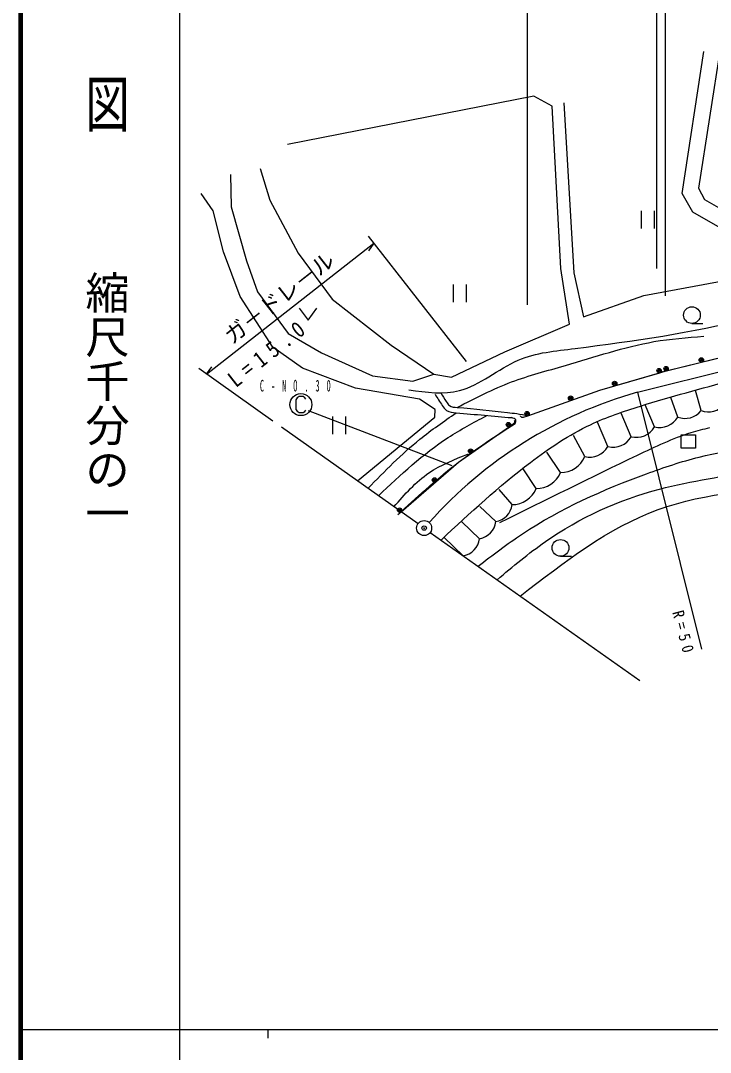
# Model space of a CAD drawing. Units: millimetres, scale not verified. Extents: x 40000 to 680000, y 20000 to 380000.
# Drawn here: x 40000 to 118138, y 202409 to 319343 of the extents above; entities that cross this region are included whole.
import ezdxf
from ezdxf.enums import TextEntityAlignment as Align

# ---------------------------------------------------------------- set-up
doc = ezdxf.new("R2010")
doc.units = ezdxf.units.MM
doc.header["$LTSCALE"] = 1000
doc.header["$PDMODE"] = 32
doc.header["$PDSIZE"] = 500
for name, color, linetype, lineweight in [('M-BGD', 7, 'Continuous', 25), ('M-TTL', 2, 'Continuous', 140), ('M-TTL-BAND', 7, 'Continuous', 25)]:
    doc.layers.add(name, color=color, linetype=linetype, lineweight=lineweight)
doc.layers.add('M-OTRS', color=6, linetype='Continuous')
doc.styles.add('@ＭＳ ゴシック', font='')
doc.styles.add('ＭＳ ゴシック', font='')
doc.styles.get('@ＭＳ ゴシック').set_extended_font_data('@MS Gothic')
doc.styles.get('ＭＳ ゴシック').set_extended_font_data('MS Gothic')

msp = doc.modelspace()

# ---------------------------------------------------------------- linework, layer by layer
at = {"layer": 'M-BGD'}
for p, q in [((97416, 287133), (97416, 328497)), ((112030, 328497), (112030, 291266)), ((113040, 288166), (113040, 328497)), ((110289, 297780), (110289, 295780)), ((111809, 295780), (111809, 297780)), ((79365, 294933), (90488, 280725)), ((61061, 279267), (80014, 294104)), ((80014, 294104), (79400, 293267)), ((88985, 289423), (88985, 287423)), ((90505, 287423), (90505, 289423)), ((116052, 285023), (117302, 285023)), ((113187, 279660), (125632, 282728)), ((109879, 277234), (125902, 281225)), ((68565, 273960), (60169, 279898)), ((61061, 279267), (61676, 280104)), ((112401, 279432), (112881, 279571)), ((112701, 279540), (113187, 279660)), ((105619, 277470), (112401, 279432)), ((97454, 274566), (105619, 277470)), ((109879, 277234), (117133, 248104)), ((117083, 275146), (116453, 277438)), ((114439, 274419), (113665, 276642)), ((72582, 275162), (88847, 268919)), ((109172, 272179), (108038, 274846)), ((111806, 273299), (110739, 275807)), ((75331, 274474), (75331, 272474)), ((76851, 272474), (76851, 274474)), ((95400, 273352), (95809, 273639)), ((96983, 274398), (97454, 274566)), ((106539, 271059), (105353, 273847)), ((85021, 262320), (69558, 273257)), ((89624, 269301), (95400, 273352)), ((103905, 269939), (102617, 272334)), ((101161, 268123), (99620, 270452)), ((83093, 263684), (89624, 269301)), ((98416, 266307), (96925, 268560)), ((95671, 264491), (94228, 266214)), ((93830, 262558), (92014, 264289)), ((82714, 263358), (83093, 263684)), ((91989, 260626), (89991, 262530)), ((86409, 261339), (110137, 244555)), ((90148, 258694), (87968, 260771)), ((101162, 258635), (102412, 258635))]:
    msp.add_line(p, q, dxfattribs=at)
for points in [[(119283, 316377), (116786, 300364), (117492, 299061), (126720, 293796), (128674, 293579), (141135, 297382), (150200, 304113), (154868, 309270), (146618, 312364), (128867, 316978)], [(101533, 310026), (102673, 290756), (103759, 285762), (110598, 288205), (124657, 290810), (125689, 292168), (116135, 297650), (114941, 299767), (117384, 315835)], [(63788, 301892), (63843, 298255), (65580, 292121), (66828, 288593), (70302, 283870), (74102, 281699), (79856, 279094), (84415, 278496), (86804, 279256), (88812, 278931), (94838, 281808), (102166, 284956), (101189, 291245), (100211, 309646), (98149, 310786), (70248, 305304)], [(67154, 302590), (68239, 299007), (71442, 292982), (75296, 287771), (81973, 282560), (86804, 279256)], [(78157, 267175), (86941, 274401), (86976, 275270), (85169, 276451), (77943, 277702), (71933, 279960), (68563, 282322), (64873, 288084), (62963, 293156), (61816, 297777), (60461, 299757)], [(97454, 274566), (105619, 277470), (113293, 279691), (125632, 282728), (132636, 284790), (139461, 287403), (154857, 293411)], [(71559, 286751), (72559, 285391), (73559, 286751)], [(112701, 279540), (112624, 279521), (112573, 279519), (112507, 279533), (112461, 279553), (112422, 279585), (112379, 279636), (112357, 279682), (112350, 279711)], [(113100, 279895), (113111, 279856), (113108, 279793), (113093, 279737), (113059, 279675), (113019, 279632), (112958, 279593), (112881, 279571)], [(72294, 276429), (72194, 276579), (71994, 276729), (71544, 276729), (71344, 276579), (71194, 276379), (71194, 275279), (71344, 275079), (71544, 274929), (71994, 274929), (72194, 275029), (72294, 275179)], [(95911, 274016), (95934, 273983), (95952, 273923), (95957, 273865), (95944, 273795), (95921, 273742), (95875, 273685), (95809, 273639)], [(96983, 274398), (96908, 274371), (96857, 274364), (96791, 274372), (96743, 274387), (96701, 274415), (96653, 274461), (96627, 274505), (96617, 274533)]]:
    msp.add_lwpolyline(points, dxfattribs=at)
msp.add_lwpolyline([(116472, 270885), (114825, 270885), (114825, 272415), (116472, 272415)], close=True, dxfattribs=at)
for centre, radius in [((116052, 285973), 950), ((117119, 280887), 250), ((117119, 280887), 150), ((117119, 280887), 50), ((112331, 279672), 250), ((112331, 279672), 150), ((112331, 279672), 50), ((113127, 279902), 250), ((113127, 279902), 150), ((113127, 279902), 50), ((107296, 278215), 250), ((107296, 278215), 150), ((107296, 278215), 50), ((71744, 275829), 1250), ((102309, 276558), 250), ((102309, 276558), 150), ((102309, 276558), 50), ((97371, 274801), 250), ((97371, 274801), 150), ((97371, 274801), 50), ((95256, 273557), 250), ((95256, 273557), 150), ((95256, 273557), 50), ((90980, 270558), 250), ((90980, 270558), 150), ((90980, 270558), 50), ((86890, 267280), 250), ((86890, 267280), 150), ((86890, 267280), 50), ((82930, 263874), 250), ((82930, 263874), 150), ((82930, 263874), 50), ((85715, 261829), 850), ((85715, 261829), 34), ((101162, 259585), 950)]:
    msp.add_circle(centre, radius, dxfattribs=at)
for centre, radius, start, end in [((123548, 229139), 50000, 105.866, 138.1969), ((115277, 276545), 2285, 248.49619, 322.23598), ((117920, 277272), 2285, 248.49619, 322.23598), ((112376, 275615), 2385, 256.16954, 329.90933), ((109742, 274495), 2385, 256.16954, 329.90933), ((107109, 273375), 2385, 256.16954, 329.90933), ((104475, 272255), 2385, 256.16954, 329.90933), ((101176, 271081), 2958, 269.6922, 337.29818), ((98432, 269265), 2958, 269.6922, 337.29818), ((95687, 267448), 2958, 269.6922, 337.29818), ((93463, 264752), 2224, 279.51236, 353.25216), ((91622, 262820), 2224, 279.51236, 353.25216), ((89780, 260887), 2224, 279.51236, 353.25216)]:
    msp.add_arc(centre, radius, start, end, dxfattribs=at)
for points, knots in [([(83995, 277484), (85961, 277218), (87926, 276953), (89710, 277411), (92051, 278013), (94078, 279863), (96376, 280854), (98391, 281723), (100614, 281931), (102823, 282173), (109466, 283086), (116072, 283908), (122455, 285616), (130539, 287607), (138223, 291071), (146117, 293967), (150221, 295359), (154357, 296517), (158701, 297630), (163348, 298916), (168276, 300247), (172620, 298875), (175052, 298049), (177286, 296319), (179799, 295652), (182193, 295016), (184840, 295346), (187246, 294773), (188910, 294377), (190459, 293549), (192008, 292722)], [0, 0, 0, 0, 1, 1, 1, 2, 2, 2, 3, 3, 3, 4, 4, 4, 5, 5, 5, 6, 6, 6, 7, 7, 7, 8, 8, 8, 9, 9, 9, 10, 10, 10, 10]), ([(87629, 260476), (90904, 263520), (94180, 266565), (97752, 269279), (99889, 270902), (102132, 272407), (104548, 273547), (106371, 274407), (108292, 275059), (110224, 275660), (113668, 276724), (117132, 277645), (120586, 278617), (126155, 280117), (131674, 281774), (137119, 283672), (141519, 285162), (145865, 286803), (150311, 288181), (153829, 289260), (157409, 290159), (161042, 290750), (164177, 291254), (167353, 291509), (170531, 291620), (173535, 291710), (176536, 291665), (179534, 291496), (181685, 291371), (183833, 291198), (185957, 290874), (188587, 290467), (191180, 289844), (193788, 289299), (196099, 288824), (198423, 288433), (200749, 288015), (203831, 287459), (206918, 286902), (210040, 286648), (213333, 286381), (216665, 286448), (219943, 286855), (223215, 287251), (226437, 287968), (229639, 288761), (232598, 289497), (235538, 290262), (238518, 290874), (240885, 291365), (243280, 291731), (245686, 291993), (247778, 292218), (249879, 292350), (251984, 292407), (255202, 292484), (258424, 292386), (261625, 292076), (264198, 291824), (266758, 291453), (269291, 290957), (273663, 290086), (277956, 288872), (282301, 287891), (284890, 287315), (287499, 286848), (290100, 286316), (291960, 285936), (293816, 285521), (295694, 285280), (297422, 285058), (299168, 284983), (300915, 284907)], [0, 0, 0, 0, 1, 1, 1, 2, 2, 2, 3, 3, 3, 4, 4, 4, 5, 5, 5, 6, 6, 6, 7, 7, 7, 8, 8, 8, 9, 9, 9, 10, 10, 10, 11, 11, 11, 12, 12, 12, 13, 13, 13, 14, 14, 14, 15, 15, 15, 16, 16, 16, 17, 17, 17, 18, 18, 18, 19, 19, 19, 20, 20, 20, 21, 21, 21, 22, 22, 22, 23, 23, 23, 24, 24, 24, 24]), ([(89472, 275502), (91488, 276549), (93504, 277596), (95615, 278391), (97596, 279137), (99661, 279661), (101709, 280253), (105052, 281219), (108350, 282366), (111753, 282961), (113614, 283275), (115502, 283433), (117394, 283567)], [0, 0, 0, 0, 1, 1, 1, 2, 2, 2, 3, 3, 3, 4, 4, 4, 4]), ([(87618, 277144), (87817, 276825), (88016, 276506), (88226, 276171), (88332, 276001), (88441, 275826), (88590, 275715), (88822, 275543), (89150, 275524), (89472, 275502), (91501, 275362), (93271, 275114), (95156, 274925), (95509, 274889), (95866, 274856), (96220, 274803), (96635, 274742), (97045, 274654), (97454, 274566)], [0, 0, 0, 0, 1, 1, 1, 2, 2, 2, 3, 3, 3, 4, 4, 4, 5, 5, 5, 6, 6, 6, 6]), ([(86949, 276992), (87212, 276567), (87474, 276143), (87770, 275715), (87912, 275509), (88062, 275302), (88256, 275168), (88554, 274961), (88955, 274928), (89350, 274894), (91553, 274708), (93582, 274528), (95612, 274347)], [0, 0, 0, 0, 1, 1, 1, 2, 2, 2, 3, 3, 3, 4, 4, 4, 4]), ([(79346, 266334), (81240, 268272), (83133, 270210), (85232, 271902), (86551, 272964), (87950, 273929), (89350, 274894)], [0, 0, 0, 0, 1, 1, 1, 2, 2, 2, 2]), ([(80526, 265499), (83052, 267864), (85579, 270228), (88451, 272093), (89836, 272993), (91302, 273776), (92768, 274560)], [0, 0, 0, 0, 1, 1, 1, 2, 2, 2, 2]), ([(83093, 263684), (85219, 265622), (87346, 267560), (89624, 269302), (91670, 270866), (93839, 272272), (96007, 273679)], [0, 0, 0, 0, 1, 1, 1, 2, 2, 2, 2]), ([(96007, 273679), (96073, 273838), (96139, 273996), (96098, 274104), (96047, 274239), (95830, 274293), (95612, 274347)], [0, 0, 0, 0, 1, 1, 1, 2, 2, 2, 2]), ([(91821, 257511), (93467, 258768), (95114, 260026), (96837, 261168), (101180, 264048), (106004, 266198), (110921, 267993), (112883, 268709), (114860, 269368), (116874, 269880), (120708, 270854), (124674, 271291), (128635, 271622), (133238, 272008), (137833, 272251), (142428, 272494)], [0, 0, 0, 0, 1, 1, 1, 2, 2, 2, 3, 3, 3, 4, 4, 4, 5, 5, 5, 5]), ([(94272, 262450), (99459, 265016), (104645, 267582), (109903, 270106), (111890, 271059), (113886, 272007), (115964, 272658), (116655, 272874), (117355, 273058), (118063, 273216)], [0, 0, 0, 0, 1, 1, 1, 2, 2, 2, 3, 3, 3, 3]), ([(82293, 264250), (83523, 265655), (84753, 267060), (86248, 268084), (87603, 269012), (89175, 269626), (90747, 270241)], [0, 0, 0, 0, 1, 1, 1, 2, 2, 2, 2]), ([(93985, 255980), (95764, 257473), (97543, 258967), (99451, 260297), (103346, 263015), (107777, 265054), (112373, 266250), (114194, 266724), (116041, 267066), (117890, 267412), (121554, 268097), (125225, 268797), (128925, 269154), (133398, 269586), (137913, 269515), (142428, 269444)], [0, 0, 0, 0, 1, 1, 1, 2, 2, 2, 3, 3, 3, 4, 4, 4, 5, 5, 5, 5]), ([(96605, 254127), (101590, 257995), (106575, 261864), (112228, 263927), (117671, 265914), (123734, 266227), (129796, 266541)], [0, 0, 0, 0, 1, 1, 1, 2, 2, 2, 2])]:
    msp.add_open_spline(points, degree=3, knots=knots, dxfattribs=at)
at = {"layer": 'M-OTRS'}
msp.add_point((85715, 261829), dxfattribs=at)
at = {"layer": 'M-TTL'}
msp.add_line((40000, 380000), (40000, 20000), dxfattribs=at)
at = {"layer": 'M-TTL-BAND'}
for p, q in [((58000, 370000), (58000, 20000)), ((40000, 205000), (579000, 205000)), ((68000, 205000), (68000, 204000))]:
    msp.add_line(p, q, dxfattribs=at)

# ---------------------------------------------------------------- texts
at = {"layer": 'M-BGD', "style": 'ＭＳ ゴシック'}
msp.add_text('ガ－ドレ－ル', height=1833, rotation=38.1, dxfattribs=at).set_placement((64304, 282160), align=Align.BOTTOM_LEFT)
at = {"layer": 'M-BGD', "attachment_point": 7, "style": 'ＭＳ ゴシック'}
for s, insert, char_height, rotation in [('\\T1.62;\\W0.9;L=15.0', (64388, 277650), 1833, 38.1), ('\\T1.67;\\W0.9;R=50', (113796, 252291), 1320, 284.7)]:
    msp.add_mtext(s, dxfattribs=dict(at, insert=insert, char_height=char_height, rotation=rotation))
at = {"layer": 'M-BGD', "insert": (67107, 277287), "char_height": 1320, "attachment_point": 7, "style": 'ＭＳ ゴシック'}
msp.add_mtext('\\T2.71;\\W0.45;C-NO.30', dxfattribs=at)
at = {"layer": 'M-TTL-BAND', "style": '@ＭＳ ゴシック', "width": 1.4}
msp.add_text('平  面  図', height=3666, rotation=270, dxfattribs=at).set_placement((49777, 306475), align=Align.MIDDLE_RIGHT)
at = {"layer": 'M-TTL-BAND', "style": '@ＭＳ ゴシック'}
msp.add_text('縮尺千分の一', height=3666, rotation=270, dxfattribs=at).set_placement((49777, 261030), align=Align.MIDDLE_RIGHT)

doc.saveas('drawing.dxf')
